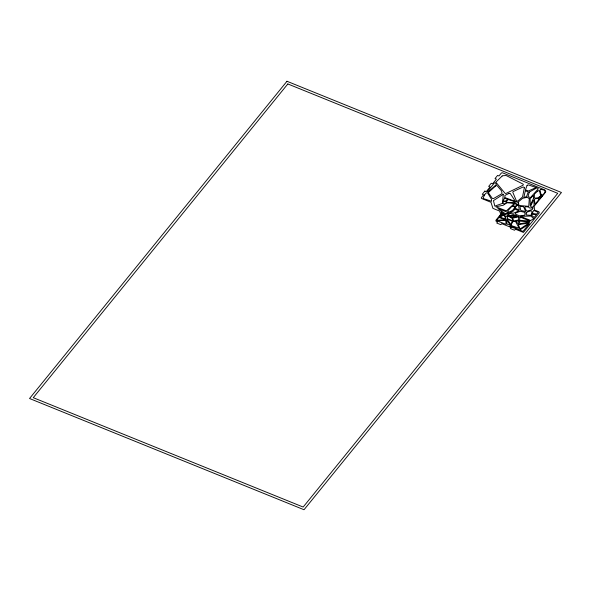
<?xml version="1.0" encoding="UTF-8"?>
<svg xmlns="http://www.w3.org/2000/svg" width="591" height="591" viewBox="0 0 591 591"><rect width="100%" height="100%" fill="white"/><g stroke="black" fill="none" stroke-linecap="round" stroke-linejoin="round"><path stroke-width="0.89" d="M540.403 189.718A1.086 0.79 -6.8 0 1 541.57 189.489L543.89 190.073A1.086 0.79 -6.8 0 1 544.496 190.516L545.065 191.728A1.086 0.79 -6.8 0 1 544.976 192.393L543.328 194.513A1.086 0.79 -6.8 0 1 541.954 194.897L541.622 194.808A1.086 0.79 -6.8 0 1 541.016 194.269L540.004 190.531A1.086 0.79 -6.8 0 1 540.255 189.837M532.277 213.373L536.451 214.06L537.729 213.24L538.017 212.302L533.717 210.381L532.277 213.373M529.292 198.524L528.76 206.377L518.92 205.439L518.381 201.893L522.599 198.303L527.12 197.328L529.292 198.524M503.273 194.262L502.483 203.4L494.793 206.104L493.463 200.615L503.273 194.262M503.244 201.524L503.081 203.4L504.256 204.117L506.398 202.632L505.83 201.398L503.244 201.524M531.649 215.427L534.242 217.444L536.377 214.681L532.306 214.348L531.656 215.39M518.802 216.764L518.492 219.985L513.867 220.901L512.441 218.19L518.802 216.764M519.991 216.993L519.57 220.273L530.142 221.108L519.991 216.993M518.898 220.812L518.47 224.085L515.869 221.344L518.898 220.812M525.103 213.041L524.771 215.235L519.592 215.848L515.854 214.334A1.086 0.79 -6.8 0 1 515.987 212.93L520.154 211.319L524.409 212.243A1.086 0.79 -6.8 0 1 525.103 213.041M524.306 187.886L522.592 196.729A1.086 0.79 -6.8 0 1 522.311 197.172L518.078 200.755A1.086 0.79 -6.8 0 1 516.261 200.541L512.855 192.422A1.086 0.79 -6.8 0 1 513.365 191.469L522.717 187.17A1.086 0.79 -6.8 0 1 524.306 187.886M525.325 190.701L523.855 197.438L526.515 196.633L528.265 191.957L525.325 190.701M526.67 212.612L526.101 214.961L530.068 215.272A1.086 0.79 -6.8 0 0 531.324 214.563L531.996 211.785A1.086 0.79 -6.8 0 0 530.578 210.972L527.379 211.97A1.086 0.79 -6.8 0 0 526.67 212.612M529.292 192.06L528.014 196.544L530.423 197.63L538.349 188.743L536.916 187.82L529.292 192.06M532.949 207.892L532.587 209A1.086 0.79 -6.8 0 1 531.915 209.598L527.697 210.965A1.086 0.79 -6.8 0 1 526.308 210.573L524.911 207.855A1.086 0.79 -6.8 0 1 526.145 206.732L528.524 206.968L529.255 207.729A1.086 0.79 -6.8 0 0 530.142 208.032L532.949 207.892M527.046 185.574L525.443 189.785L528.391 190.982L536.177 187.517L528.59 185.005A1.086 0.79 -6.8 0 0 527.046 185.574M484.443 195.023L483.261 197.793A1.086 0.79 -6.8 0 0 483.793 198.709L491.609 201.28L491.387 199.123L487.789 193.242A1.086 0.79 -6.8 0 0 485.883 193.242L484.443 195.023M533.326 200.275L530.733 206.037A1.086 0.79 -6.8 0 0 531.9 207.013L533.23 206.806L534.087 205.04L533.821 200.253L533.326 200.275M504.478 198.111L503.081 201.117L505.83 200.962L507.58 199.204L504.478 198.111M533.392 198.635L530.201 205.505L530.171 198.916A1.086 0.79 -6.8 0 1 530.4 198.413L533.429 195.377L533.459 198.362A1.086 0.79 -6.8 0 1 533.392 198.635M514.554 208.941L513.771 210.618A1.086 0.79 -6.8 0 1 513.187 211.113L510.077 212.28L512.818 213.137A1.086 0.79 -6.8 0 0 513.786 213.085L518.95 210.861L514.554 208.941M512.744 221.714L510.883 225.466L519.223 228.244L515.478 221.352L512.744 221.714M512.456 221.344L510.838 224.388L506.886 218.884L512.456 221.344M517.029 205.276L514.953 208.135L519.312 210.093L518.514 205.373L517.029 205.276M489.658 190.575L488.646 191.935L487.287 191.78L494.372 182.944L495.273 182.878L496.159 183.764A1.086 0.79 -6.8 0 1 496.093 184.739L489.658 190.575M509.841 213.285L508.304 215.353L517.11 215.929L509.841 213.285M515.33 206.784L512.626 210.352L509.257 212.036L508.378 211.674A1.086 0.79 -6.8 0 1 508.068 210.566L511.836 206.355L515.33 206.784M509.073 213.026L505.844 217.244L504.611 214.865L509.073 213.026M498.885 217.466L496.617 220.347L505.534 219.653L498.885 217.466M286.975 81.263L29.55 398.511L304.025 509.738L561.45 192.489L286.975 81.263M287.832 83.952L33.266 397.677L303.168 507.048L557.734 193.323L287.832 83.952M484.871 191.085L482.293 194.262L483.667 194.816L481.488 197.505A1.086 0.79 -6.8 0 0 481.828 198.576L490.981 202.285L492.924 208.364L499.676 211.098L500.703 214.326L496.122 219.97A1.625 1.189 -6.8 0 0 496.639 221.581L497.6 221.972L496.743 223.029L500.858 224.698L501.722 223.642L511.296 227.52L510.439 228.577L514.562 230.246L515.418 229.19L523.441 232.44L539.029 213.233A1.625 1.189 -6.8 0 0 538.512 211.622L534.5 209.997L534.198 206.2L545.323 192.489A2.704 1.98 -6.8 0 0 544.466 189.8L502.69 172.868A1.086 0.79 -6.8 0 0 501.205 173.207L498.967 175.963L497.592 175.409L495.022 178.578L496.396 179.132L492.628 183.779L491.254 183.217L488.676 186.394L490.05 186.948L486.245 191.647L484.871 191.085M542.59 195.451L541.12 195.813L541.12 194.964L542.59 195.451M529.071 223.937L523.035 231.376L519.696 230.091L529.071 223.937M538.637 199.839L535.069 204.213L534.397 199.692A1.086 0.79 -6.8 0 1 535.357 198.761L537.138 198.524A1.086 0.79 -6.8 0 1 538.283 199.012L538.637 199.839M542.11 196.02L541.467 196.796L540.307 196.544L540.809 196.249A1.086 0.79 -6.8 0 1 541.415 196.072L542.11 196.02M501.264 214.252L499.277 216.624L504.167 214.725L501.264 214.252M516.637 205.077L515.692 206.2L512.471 205.941L514.827 203.688L516.261 204.264L516.637 205.077M541.304 197.002L539.118 199.507L538.726 198.458A1.086 0.79 -6.8 0 1 538.948 197.719L539.531 197.195A1.086 0.79 -6.8 0 1 540.684 196.892L541.304 197.002M510.742 225.71L509.856 226.604L519.349 229.818L510.742 225.71M502.128 176.059L495.864 182.183L504.854 193.087A1.086 0.79 -6.8 0 0 506.332 193.294L522.776 185.352A1.086 0.79 -6.8 0 0 522.895 184.03L506.435 175.667A1.086 0.79 -6.8 0 0 505.763 175.542L502.963 175.712A1.086 0.79 -6.8 0 0 502.128 176.059M508.245 199.514L506.48 201.169L507.056 202.314L513.549 202.794L514.946 201.767L508.245 199.514M513.313 204.479L507.004 210.337A1.086 0.79 -6.8 0 1 505.623 210.588L495.812 206.798L503.067 205.276A1.086 0.79 -6.8 0 0 503.547 205.07L506.509 203.038A1.086 0.79 -6.8 0 1 507.403 202.809L512.678 203.223A1.086 0.79 -6.8 0 1 513.313 204.479M537.758 191.033L534.633 193.863A1.086 0.79 -6.8 0 0 534.375 194.402L534.382 197.394A1.086 0.79 -6.8 0 0 535.601 198.111L537.788 197.778A1.086 0.79 -6.8 0 0 538.349 197.557L540.24 196.256A1.086 0.79 -6.8 0 0 540.595 195.503L539.642 191.321A1.086 0.79 -6.8 0 0 537.758 191.033M495.657 185.951L488.742 192.186A1.086 0.79 -6.8 0 0 488.594 193.072L492.17 198.214A1.086 0.79 -6.8 0 0 493.766 198.421L501.552 193.878A1.086 0.79 -6.8 0 0 501.988 193.094L501.552 190.915L497.4 185.973A1.086 0.79 -6.8 0 0 495.657 185.951M515.995 201.723L514.081 203.053L516.527 203.829L517.095 204.804L518.388 204.612L518.004 202.314L515.995 201.723M528.879 223.08L520.095 228.953L518.337 224.639L528.879 223.08M533.754 218.53L530.718 220.524L520.405 216.343L530.851 216.062L533.754 218.53M508.858 193.479L504.877 195.444L504.928 197.172A1.086 0.79 -6.8 0 0 505.475 197.815L515.455 201.435L510.402 193.759A1.086 0.79 -6.8 0 0 508.858 193.479M504.057 215.146L499.343 216.993L505.97 219.121L504.057 215.146M508.489 212.59L505.364 213.72L497.814 208.571L508.489 212.59M517.96 216.424L512.286 217.495L508.866 216.114L517.96 216.424M529.492 221.994L519.666 223.856L519.622 221.1L529.492 221.994M505.719 220.236L497.238 220.953L506.125 224.351L505.719 220.236M523.552 206.687L519.851 206.355L520.826 210.507L525.687 211.512L523.552 206.687M504.042 214.112L501.537 213.868L501.087 211.829L504.042 214.112M510.358 225.304L506.975 224.041L506.627 219.689L510.358 225.304M511.813 217.835L507.403 216.047L507.588 218.663L513.151 221.219L511.813 217.835"/></g></svg>
